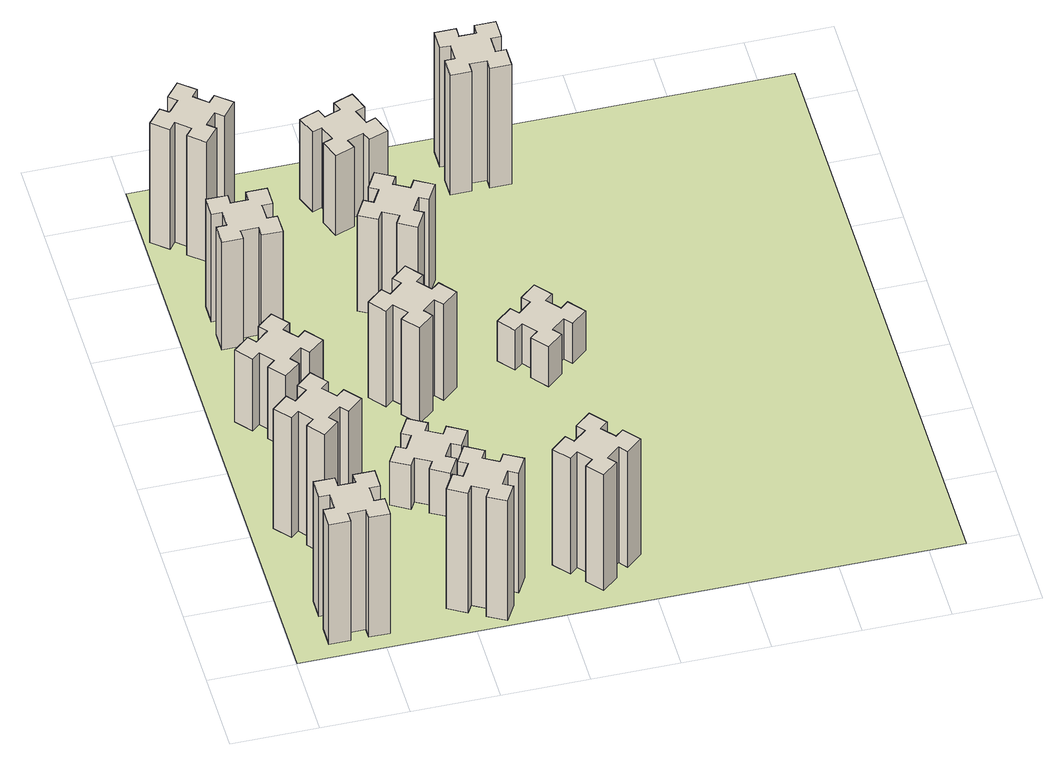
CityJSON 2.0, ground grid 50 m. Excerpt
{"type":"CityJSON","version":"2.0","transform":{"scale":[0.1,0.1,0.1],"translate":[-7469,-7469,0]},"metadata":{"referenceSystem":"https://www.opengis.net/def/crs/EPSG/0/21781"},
"CityObjects":{
"building1":{"type":"Building","attributes":{"class":"1000","function":"1000","usage":"1000","yearOfConstruction":2016,"roofType":"1000","measuredHeight":90,"storeysAboveGround":30,"storeysBelowGround":0},"geometry":[{"type":"Solid","lod":"1","boundaries":[[[[0,1,2,3,4,5,6,7,8,9,10,11,12,13,14,15,16,17,18,19]],[[17,16,20,21]],[[16,15,22,20]],[[15,14,23,22]],[[14,13,24,23]],[[13,12,25,24]],[[12,11,26,25]],[[11,10,27,26]],[[10,9,28,27]],[[9,8,29,28]],[[8,7,30,29]],[[7,6,31,30]],[[6,5,32,31]],[[5,4,33,32]],[[4,3,34,33]],[[3,2,35,34]],[[2,1,36,35]],[[1,0,37,36]],[[0,19,38,37]],[[19,18,39,38]],[[18,17,21,39]],[[24,25,26,27,28,29,30,31,32,33,34,35,36,37,38,39,21,20,22,23]]]]}]},
"building2":{"type":"Building","attributes":{"class":"1000","function":"1000","usage":"1000","yearOfConstruction":2016,"roofType":"1000","measuredHeight":90,"storeysAboveGround":30,"storeysBelowGround":0},"geometry":[{"type":"Solid","lod":"1","boundaries":[[[[40,41,42,43,44,45,46,47,48,49,50,51,52,53,54,55,56,57,58,59]],[[57,56,60,61]],[[56,55,62,60]],[[55,54,63,62]],[[54,53,64,63]],[[53,52,65,64]],[[52,51,66,65]],[[51,50,67,66]],[[50,49,68,67]],[[49,48,69,68]],[[48,47,70,69]],[[47,46,71,70]],[[46,45,72,71]],[[45,44,73,72]],[[44,43,74,73]],[[43,42,75,74]],[[42,41,76,75]],[[41,40,77,76]],[[40,59,78,77]],[[59,58,79,78]],[[58,57,61,79]],[[64,65,66,67,68,69,70,71,72,73,74,75,76,77,78,79,61,60,62,63]]]]}]},
"building3":{"type":"Building","attributes":{"class":"1000","function":"1000","usage":"1000","yearOfConstruction":2016,"roofType":"1000","measuredHeight":54,"storeysAboveGround":30,"storeysBelowGround":0},"geometry":[{"type":"Solid","lod":"1","boundaries":[[[[80,81,82,83,84,85,86,87,88,89,90,91,92,93,94,95,96,97,98,99]],[[97,96,100,101]],[[96,95,102,100]],[[95,94,103,102]],[[94,93,104,103]],[[93,92,105,104]],[[92,91,106,105]],[[91,90,107,106]],[[90,89,108,107]],[[89,88,109,108]],[[88,87,110,109]],[[87,86,111,110]],[[86,85,112,111]],[[85,84,113,112]],[[84,83,114,113]],[[83,82,115,114]],[[82,81,116,115]],[[81,80,117,116]],[[80,99,118,117]],[[99,98,119,118]],[[98,97,101,119]],[[104,105,106,107,108,109,110,111,112,113,114,115,116,117,118,119,101,100,102,103]]]]}]},
"building4":{"type":"Building","attributes":{"class":"1000","function":"1000","usage":"1000","yearOfConstruction":2016,"roofType":"1000","measuredHeight":81,"storeysAboveGround":30,"storeysBelowGround":0},"geometry":[{"type":"Solid","lod":"1","boundaries":[[[[120,121,122,123,124,125,126,127,128,129,130,131,132,133,134,135,136,137,138,139]],[[137,136,140,141]],[[136,135,142,140]],[[135,134,143,142]],[[134,133,144,143]],[[133,132,145,144]],[[132,131,146,145]],[[131,130,147,146]],[[130,129,148,147]],[[129,128,149,148]],[[128,127,150,149]],[[127,126,151,150]],[[126,125,152,151]],[[125,124,153,152]],[[124,123,154,153]],[[123,122,155,154]],[[122,121,156,155]],[[121,120,157,156]],[[120,139,158,157]],[[139,138,159,158]],[[138,137,141,159]],[[144,145,146,147,148,149,150,151,152,153,154,155,156,157,158,159,141,140,142,143]]]]}]},
"building5":{"type":"Building","attributes":{"class":"1000","function":"1000","usage":"1000","yearOfConstruction":2016,"roofType":"1000","measuredHeight":90,"storeysAboveGround":30,"storeysBelowGround":0},"geometry":[{"type":"Solid","lod":"1","boundaries":[[[[160,161,162,163,164,165,166,167,168,169,170,171,172,173,174,175,176,177,178,179]],[[177,176,180,181]],[[176,175,182,180]],[[175,174,183,182]],[[174,173,184,183]],[[173,172,185,184]],[[172,171,186,185]],[[171,170,187,186]],[[170,169,188,187]],[[169,168,189,188]],[[168,167,190,189]],[[167,166,191,190]],[[166,165,192,191]],[[165,164,193,192]],[[164,163,194,193]],[[163,162,195,194]],[[162,161,196,195]],[[161,160,197,196]],[[160,179,198,197]],[[179,178,199,198]],[[178,177,181,199]],[[184,185,186,187,188,189,190,191,192,193,194,195,196,197,198,199,181,180,182,183]]]]}]},
"building6":{"type":"Building","attributes":{"class":"1000","function":"1000","usage":"1000","yearOfConstruction":2016,"roofType":"1000","measuredHeight":90,"storeysAboveGround":30,"storeysBelowGround":0},"geometry":[{"type":"Solid","lod":"1","boundaries":[[[[200,201,202,203,204,205,206,207,208,209,210,211,212,213,214,215,216,217,218,219]],[[217,216,220,221]],[[216,215,222,220]],[[215,214,223,222]],[[214,213,224,223]],[[213,212,225,224]],[[212,211,226,225]],[[211,210,227,226]],[[210,209,228,227]],[[209,208,229,228]],[[208,207,230,229]],[[207,206,231,230]],[[206,205,232,231]],[[205,204,233,232]],[[204,203,234,233]],[[203,202,235,234]],[[202,201,236,235]],[[201,200,237,236]],[[200,219,238,237]],[[219,218,239,238]],[[218,217,221,239]],[[224,225,226,227,228,229,230,231,232,233,234,235,236,237,238,239,221,220,222,223]]]]}]},
"building7":{"type":"Building","attributes":{"class":"1000","function":"1000","usage":"1000","yearOfConstruction":2016,"roofType":"1000","measuredHeight":33,"storeysAboveGround":30,"storeysBelowGround":0},"geometry":[{"type":"Solid","lod":"1","boundaries":[[[[240,241,242,243,244,245,246,247,248,249,250,251,252,253,254,255,256,257,258,259]],[[257,256,260,261]],[[256,255,262,260]],[[255,254,263,262]],[[254,253,264,263]],[[253,252,265,264]],[[252,251,266,265]],[[251,250,267,266]],[[250,249,268,267]],[[249,248,269,268]],[[248,247,270,269]],[[247,246,271,270]],[[246,245,272,271]],[[245,244,273,272]],[[244,243,274,273]],[[243,242,275,274]],[[242,241,276,275]],[[241,240,277,276]],[[240,259,278,277]],[[259,258,279,278]],[[258,257,261,279]],[[264,265,266,267,268,269,270,271,272,273,274,275,276,277,278,279,261,260,262,263]]]]}]},
"building8":{"type":"Building","attributes":{"class":"1000","function":"1000","usage":"1000","yearOfConstruction":2016,"roofType":"1000","measuredHeight":72,"storeysAboveGround":30,"storeysBelowGround":0},"geometry":[{"type":"Solid","lod":"1","boundaries":[[[[280,281,282,283,284,285,286,287,288,289,290,291,292,293,294,295,296,297,298,299]],[[297,296,300,301]],[[296,295,302,300]],[[295,294,303,302]],[[294,293,304,303]],[[293,292,305,304]],[[292,291,306,305]],[[291,290,307,306]],[[290,289,308,307]],[[289,288,309,308]],[[288,287,310,309]],[[287,286,311,310]],[[286,285,312,311]],[[285,284,313,312]],[[284,283,314,313]],[[283,282,315,314]],[[282,281,316,315]],[[281,280,317,316]],[[280,299,318,317]],[[299,298,319,318]],[[298,297,301,319]],[[304,305,306,307,308,309,310,311,312,313,314,315,316,317,318,319,301,300,302,303]]]]}]},
"building9":{"type":"Building","attributes":{"class":"1000","function":"1000","usage":"1000","yearOfConstruction":2016,"roofType":"1000","measuredHeight":87,"storeysAboveGround":30,"storeysBelowGround":0},"geometry":[{"type":"Solid","lod":"1","boundaries":[[[[320,321,322,323,324,325,326,327,328,329,330,331,332,333,334,335,336,337,338,339]],[[337,336,340,341]],[[336,335,342,340]],[[335,334,343,342]],[[334,333,344,343]],[[333,332,345,344]],[[332,331,346,345]],[[331,330,347,346]],[[330,329,348,347]],[[329,328,349,348]],[[328,327,350,349]],[[327,326,351,350]],[[326,325,352,351]],[[325,324,353,352]],[[324,323,354,353]],[[323,322,355,354]],[[322,321,356,355]],[[321,320,357,356]],[[320,339,358,357]],[[339,338,359,358]],[[338,337,341,359]],[[344,345,346,347,348,349,350,351,352,353,354,355,356,357,358,359,341,340,342,343]]]]}]},
"building10":{"type":"Building","attributes":{"class":"1000","function":"1000","usage":"1000","yearOfConstruction":2016,"roofType":"1000","measuredHeight":72,"storeysAboveGround":30,"storeysBelowGround":0},"geometry":[{"type":"Solid","lod":"1","boundaries":[[[[360,361,362,363,364,365,366,367,368,369,370,371,372,373,374,375,376,377,378,379]],[[377,376,380,381]],[[376,375,382,380]],[[375,374,383,382]],[[374,373,384,383]],[[373,372,385,384]],[[372,371,386,385]],[[371,370,387,386]],[[370,369,388,387]],[[369,368,389,388]],[[368,367,390,389]],[[367,366,391,390]],[[366,365,392,391]],[[365,364,393,392]],[[364,363,394,393]],[[363,362,395,394]],[[362,361,396,395]],[[361,360,397,396]],[[360,379,398,397]],[[379,378,399,398]],[[378,377,381,399]],[[384,385,386,387,388,389,390,391,392,393,394,395,396,397,398,399,381,380,382,383]]]]}]},
"building11":{"type":"Building","attributes":{"class":"1000","function":"1000","usage":"1000","yearOfConstruction":2016,"roofType":"1000","measuredHeight":60,"storeysAboveGround":30,"storeysBelowGround":0},"geometry":[{"type":"Solid","lod":"1","boundaries":[[[[400,401,402,403,404,405,406,407,408,409,410,411,412,413,414,415,416,417,418,419]],[[417,416,420,421]],[[416,415,422,420]],[[415,414,423,422]],[[414,413,424,423]],[[413,412,425,424]],[[412,411,426,425]],[[411,410,427,426]],[[410,409,428,427]],[[409,408,429,428]],[[408,407,430,429]],[[407,406,431,430]],[[406,405,432,431]],[[405,404,433,432]],[[404,403,434,433]],[[403,402,435,434]],[[402,401,436,435]],[[401,400,437,436]],[[400,419,438,437]],[[419,418,439,438]],[[418,417,421,439]],[[424,425,426,427,428,429,430,431,432,433,434,435,436,437,438,439,421,420,422,423]]]]}]},
"building12":{"type":"Building","attributes":{"class":"1000","function":"1000","usage":"1000","yearOfConstruction":2016,"roofType":"1000","measuredHeight":30,"storeysAboveGround":30,"storeysBelowGround":0},"geometry":[{"type":"Solid","lod":"1","boundaries":[[[[440,441,442,443,444,445,446,447,448,449,450,451,452,453,454,455,456,457,458,459]],[[457,456,460,461]],[[456,455,462,460]],[[455,454,463,462]],[[454,453,464,463]],[[453,452,465,464]],[[452,451,466,465]],[[451,450,467,466]],[[450,449,468,467]],[[449,448,469,468]],[[448,447,470,469]],[[447,446,471,470]],[[446,445,472,471]],[[445,444,473,472]],[[444,443,474,473]],[[443,442,475,474]],[[442,441,476,475]],[[441,440,477,476]],[[440,459,478,477]],[[459,458,479,478]],[[458,457,461,479]],[[464,465,466,467,468,469,470,471,472,473,474,475,476,477,478,479,461,460,462,463]]]]}]},
"building13":{"type":"Building","attributes":{"class":"1000","function":"1000","usage":"1000","yearOfConstruction":2016,"roofType":"1000","measuredHeight":90,"storeysAboveGround":30,"storeysBelowGround":0},"geometry":[{"type":"Solid","lod":"1","boundaries":[[[[480,481,482,483,484,485,486,487,488,489,490,491,492,493,494,495,496,497,498,499]],[[497,496,500,501]],[[496,495,502,500]],[[495,494,503,502]],[[494,493,504,503]],[[493,492,505,504]],[[492,491,506,505]],[[491,490,507,506]],[[490,489,508,507]],[[489,488,509,508]],[[488,487,510,509]],[[487,486,511,510]],[[486,485,512,511]],[[485,484,513,512]],[[484,483,514,513]],[[483,482,515,514]],[[482,481,516,515]],[[481,480,517,516]],[[480,499,518,517]],[[499,498,519,518]],[[498,497,501,519]],[[504,505,506,507,508,509,510,511,512,513,514,515,516,517,518,519,501,500,502,503]]]]}]},
"landuse1":{"type":"LandUse","attributes":{"name":"plot1","function":"1010"},"geometry":[{"type":"MultiSurface","lod":"1","boundaries":[[[520,521,522,523]]]}]}
},
"vertices":[
[265,325,0],[265,225,0],[205,225,0],[205,105,0],[325,105,0],[325,165,0],[425,165,0],[425,105,0],[545,105,0],[545,225,0],[485,225,0],[485,325,0],[545,325,0],[545,445,0],[425,445,0],[425,385,0],[325,385,0],[325,445,0],[205,445,0],[205,325,0],[325,385,900],[325,445,900],[425,385,900],[425,445,900],[545,445,900],[545,325,900],[485,325,900],[485,225,900],[545,225,900],[545,105,900],[425,105,900],[425,165,900],[325,165,900],[325,105,900],[205,105,900],[205,225,900],[265,225,900],[265,325,900],[205,325,900],[205,445,900],
[492,1048,0],[427,1124,0],[473,1163,0],[396,1255,0],[304,1178,0],[343,1132,0],[266,1067,0],[228,1113,0],[136,1036,0],[213,944,0],[259,983,0],[323,906,0],[277,868,0],[354,776,0],[446,853,0],[408,899,0],[484,963,0],[523,917,0],[615,994,0],[538,1086,0],[484,963,900],[523,917,900],[408,899,900],[446,853,900],[354,776,900],[277,868,900],[323,906,900],[259,983,900],[213,944,900],[136,1036,900],[228,1113,900],[266,1067,900],[343,1132,900],[304,1178,900],[396,1255,900],[473,1163,900],[427,1124,900],[492,1048,900],[538,1086,900],[615,994,900],
[492,1888,0],[427,1964,0],[473,2003,0],[396,2095,0],[304,2018,0],[343,1972,0],[266,1907,0],[228,1953,0],[136,1876,0],[213,1784,0],[259,1823,0],[323,1746,0],[277,1708,0],[354,1616,0],[446,1693,0],[408,1739,0],[484,1803,0],[523,1757,0],[615,1834,0],[538,1926,0],[484,1803,540],[523,1757,540],[408,1739,540],[446,1693,540],[354,1616,540],[277,1708,540],[323,1746,540],[259,1823,540],[213,1784,540],[136,1876,540],[228,1953,540],[266,1907,540],[343,1972,540],[304,2018,540],[396,2095,540],[473,2003,540],[427,1964,540],[492,1888,540],[538,1926,540],[615,1834,540],
[485,2545,0],[485,2645,0],[545,2645,0],[545,2765,0],[425,2765,0],[425,2705,0],[325,2705,0],[325,2765,0],[205,2765,0],[205,2645,0],[265,2645,0],[265,2545,0],[205,2545,0],[205,2425,0],[325,2425,0],[325,2485,0],[425,2485,0],[425,2425,0],[545,2425,0],[545,2545,0],[425,2485,810],[425,2425,810],[325,2485,810],[325,2425,810],[205,2425,810],[205,2545,810],[265,2545,810],[265,2645,810],[205,2645,810],[205,2765,810],[325,2765,810],[325,2705,810],[425,2705,810],[425,2765,810],[545,2765,810],[545,2645,810],[485,2645,810],[485,2545,810],[545,2545,810],[545,2425,810],
[1214,346,0],[1127,396,0],[1157,448,0],[1053,508,0],[993,404,0],[1045,374,0],[995,287,0],[943,317,0],[883,213,0],[987,153,0],[1017,205,0],[1104,155,0],[1074,103,0],[1178,43,0],[1238,147,0],[1186,177,0],[1236,264,0],[1288,234,0],[1348,338,0],[1244,398,0],[1236,264,900],[1288,234,900],[1186,177,900],[1238,147,900],[1178,43,900],[1074,103,900],[1104,155,900],[1017,205,900],[987,153,900],[883,213,900],[943,317,900],[995,287,900],[1045,374,900],[993,404,900],[1053,508,900],[1157,448,900],[1127,396,900],[1214,346,900],[1244,398,900],[1348,338,900],
[384,3387,0],[308,3452,0],[346,3498,0],[254,3575,0],[177,3483,0],[223,3444,0],[159,3368,0],[113,3406,0],[36,3314,0],[128,3237,0],[166,3283,0],[243,3219,0],[204,3173,0],[296,3096,0],[373,3188,0],[327,3226,0],[392,3303,0],[438,3264,0],[515,3356,0],[423,3433,0],[392,3303,900],[438,3264,900],[327,3226,900],[373,3188,900],[296,3096,900],[204,3173,900],[243,3219,900],[166,3283,900],[128,3237,900],[36,3314,900],[113,3406,900],[159,3368,900],[223,3444,900],[177,3483,900],[254,3575,900],[346,3498,900],[308,3452,900],[384,3387,900],[423,3433,900],[515,3356,900],
[1086,1017,0],[1136,1104,0],[1188,1074,0],[1248,1178,0],[1144,1238,0],[1114,1186,0],[1027,1236,0],[1057,1288,0],[953,1348,0],[893,1244,0],[945,1214,0],[895,1127,0],[843,1157,0],[783,1053,0],[887,993,0],[917,1045,0],[1004,995,0],[974,943,0],[1078,883,0],[1138,987,0],[1004,995,330],[974,943,330],[917,1045,330],[887,993,330],[783,1053,330],[843,1157,330],[895,1127,330],[945,1214,330],[893,1244,330],[953,1348,330],[1057,1288,330],[1027,1236,330],[1114,1186,330],[1144,1238,330],[1248,1178,330],[1188,1074,330],[1136,1104,330],[1086,1017,330],[1138,987,330],[1078,883,330],
[1083,1972,0],[1006,1907,0],[968,1953,0],[876,1876,0],[953,1784,0],[999,1823,0],[1063,1746,0],[1017,1708,0],[1094,1616,0],[1186,1693,0],[1148,1739,0],[1224,1803,0],[1263,1757,0],[1355,1834,0],[1278,1926,0],[1232,1888,0],[1167,1964,0],[1213,2003,0],[1136,2095,0],[1044,2018,0],[1167,1964,720],[1213,2003,720],[1232,1888,720],[1278,1926,720],[1355,1834,720],[1263,1757,720],[1224,1803,720],[1148,1739,720],[1186,1693,720],[1094,1616,720],[1017,1708,720],[1063,1746,720],[999,1823,720],[953,1784,720],[876,1876,720],[968,1953,720],[1006,1907,720],[1083,1972,720],[1044,2018,720],[1136,2095,720],
[1639,343,0],[1703,266,0],[1657,228,0],[1734,136,0],[1826,213,0],[1788,259,0],[1864,323,0],[1903,277,0],[1995,354,0],[1918,446,0],[1872,408,0],[1807,484,0],[1853,523,0],[1776,615,0],[1684,538,0],[1723,492,0],[1646,427,0],[1608,473,0],[1516,396,0],[1593,304,0],[1646,427,870],[1608,473,870],[1723,492,870],[1684,538,870],[1776,615,870],[1853,523,870],[1807,484,870],[1872,408,870],[1918,446,870],[1995,354,870],[1903,277,870],[1864,323,870],[1788,259,870],[1826,213,870],[1734,136,870],[1657,228,870],[1703,266,870],[1639,343,870],[1593,304,870],[1516,396,870],
[1314,2666,0],[1227,2716,0],[1257,2768,0],[1153,2828,0],[1093,2724,0],[1145,2694,0],[1095,2607,0],[1043,2637,0],[983,2533,0],[1087,2473,0],[1117,2525,0],[1204,2475,0],[1174,2423,0],[1278,2363,0],[1338,2467,0],[1286,2497,0],[1336,2584,0],[1388,2554,0],[1448,2658,0],[1344,2718,0],[1336,2584,720],[1388,2554,720],[1286,2497,720],[1338,2467,720],[1278,2363,720],[1174,2423,720],[1204,2475,720],[1117,2525,720],[1087,2473,720],[983,2533,720],[1043,2637,720],[1095,2607,720],[1145,2694,720],[1093,2724,720],[1153,2828,720],[1257,2768,720],[1227,2716,720],[1314,2666,720],[1344,2718,720],[1448,2658,720],
[1125,3456,0],[1031,3422,0],[1010,3478,0],[897,3437,0],[939,3324,0],[995,3345,0],[1029,3251,0],[973,3230,0],[1014,3117,0],[1127,3159,0],[1106,3215,0],[1200,3249,0],[1220,3193,0],[1333,3234,0],[1292,3347,0],[1236,3326,0],[1202,3420,0],[1258,3440,0],[1217,3553,0],[1104,3512,0],[1202,3420,600],[1258,3440,600],[1236,3326,600],[1292,3347,600],[1333,3234,600],[1220,3193,600],[1200,3249,600],[1106,3215,600],[1127,3159,600],[1014,3117,600],[973,3230,600],[1029,3251,600],[995,3345,600],[939,3324,600],[897,3437,600],[1010,3478,600],[1031,3422,600],[1125,3456,600],[1104,3512,600],[1217,3553,600],
[1972,1988,0],[1907,2064,0],[1953,2103,0],[1876,2195,0],[1784,2118,0],[1823,2072,0],[1746,2007,0],[1708,2053,0],[1616,1976,0],[1693,1884,0],[1739,1923,0],[1803,1846,0],[1757,1808,0],[1834,1716,0],[1926,1793,0],[1888,1839,0],[1964,1903,0],[2003,1857,0],[2095,1934,0],[2018,2026,0],[1964,1903,300],[2003,1857,300],[1888,1839,300],[1926,1793,300],[1834,1716,300],[1757,1808,300],[1803,1846,300],[1739,1923,300],[1693,1884,300],[1616,1976,300],[1708,2053,300],[1746,2007,300],[1823,2072,300],[1784,2118,300],[1876,2195,300],[1953,2103,300],[1907,2064,300],[1972,1988,300],[2018,2026,300],[2095,1934,300],
[1965,3385,0],[1965,3485,0],[2025,3485,0],[2025,3605,0],[1905,3605,0],[1905,3545,0],[1805,3545,0],[1805,3605,0],[1685,3605,0],[1685,3485,0],[1745,3485,0],[1745,3385,0],[1685,3385,0],[1685,3265,0],[1805,3265,0],[1805,3325,0],[1905,3325,0],[1905,3265,0],[2025,3265,0],[2025,3385,0],[1905,3325,900],[1905,3265,900],[1805,3325,900],[1805,3265,900],[1685,3265,900],[1685,3385,900],[1745,3385,900],[1745,3485,900],[1685,3485,900],[1685,3605,900],[1805,3605,900],[1805,3545,900],[1905,3545,900],[1905,3605,900],[2025,3605,900],[2025,3485,900],[1965,3485,900],[1965,3385,900],[2025,3385,900],[2025,3265,900],
[5,3705,0],[3705,3705,0],[3705,5,0],[5,5,0]
]}
